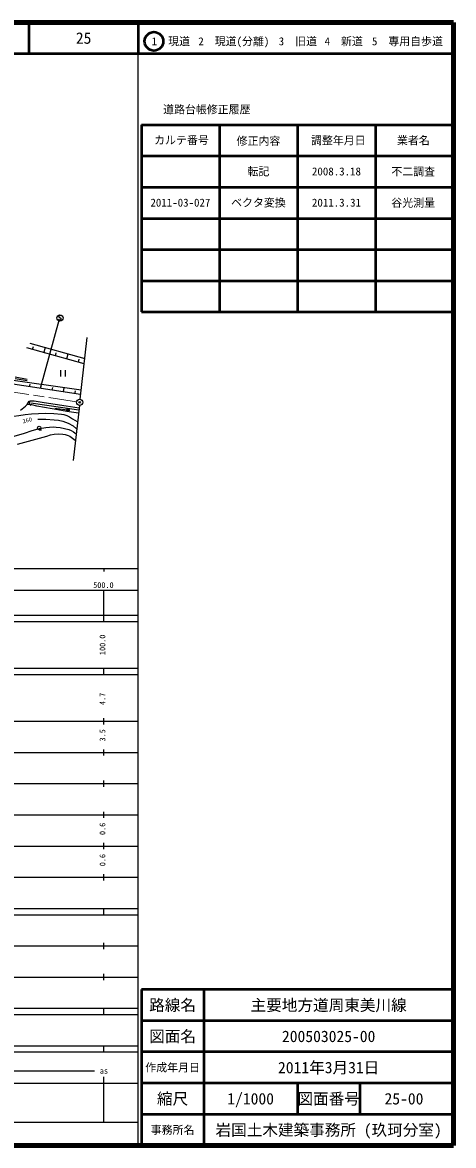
# Model space of a CAD drawing. Units: millimetres, scale not verified. Extents: x 40000 to 680000, y 20000 to 380000.
# Drawn here: x 541909 to 680000, y 20000 to 380000 of the extents above; entities that cross this region are included whole.
import ezdxf
from ezdxf.enums import TextEntityAlignment as Align

# ---------------------------------------------------------------- set-up
doc = ezdxf.new("R2010")
doc.units = ezdxf.units.MM
doc.header["$LTSCALE"] = 1000
doc.header["$PDMODE"] = 32
doc.header["$PDSIZE"] = 500
doc.linetypes.add('CHAIN', pattern=[18.5, 12, -1.5, 3.5, -1.5])
for name, color, linetype, lineweight in [('S-BGD', 7, 'Continuous', 25), ('S-BGD-EXST', 7, 'Continuous', 25), ('S-BMK', 2, 'CHAIN', 13), ('S-BMK-OTRS', 5, 'Continuous', 25), ('S-BMK-SRVR', 3, 'Continuous', 25), ('S-STR-HTXT', 7, 'Continuous', 13), ('S-TTL', 2, 'Continuous', 140), ('S-TTL-BAND', 7, 'Continuous', 25), ('S-TTL-FRAM', 2, 'Continuous', 50), ('S-TTL-LINE', 7, 'Continuous', 50)]:
    doc.layers.add(name, color=color, linetype=linetype, lineweight=lineweight)
doc.layers.add('S-OTRS', color=6, linetype='Continuous')
doc.layers.add('S-TTL-TXT', color=7, linetype='Continuous')
doc.styles.add('ＭＳ ゴシック', font='')
doc.styles.get('ＭＳ ゴシック').set_extended_font_data('MS Gothic')

msp = doc.modelspace()

# ---------------------------------------------------------------- linework, layer by layer
at = {"layer": 'S-BGD'}
for p, q in [((544299, 277214), (561837, 272278)), ((561650, 270618), (543300, 275663)), ((545135, 275159), (545414, 276172)), ((548805, 274150), (549265, 275816)), ((552475, 273141), (552747, 274127)), ((556145, 272132), (556593, 273754)), ((559815, 271123), (560080, 272083)), ((554140, 268518), (554140, 266523)), ((555660, 266523), (555660, 268518)), ((542389, 263502), (532313, 265035)), ((534299, 266011), (560703, 262219)), ((539536, 265908), (543463, 265193)), ((543361, 265602), (539571, 266351)), ((560534, 260723), (542389, 263502)), ((544204, 263224), (544327, 264025)), ((547833, 262668), (548043, 264037)), ((551462, 262113), (551591, 262954)), ((555091, 261557), (555311, 262993)), ((558719, 261001), (558855, 261883)), ((541244, 255671), (542843, 257027)), ((542843, 257027), (543403, 257586)), ((544922, 257386), (543303, 257486)), ((543403, 257586), (544003, 258583)), ((544003, 258583), (544482, 258743)), ((544160, 257966), (544170, 258148)), ((544174, 257847), (544160, 257966)), ((544170, 258148), (544237, 258366)), ((544223, 257672), (544174, 257847)), ((544336, 257474), (544223, 257672)), ((544237, 258366), (544366, 258561)), ((544472, 257338), (544336, 257474)), ((544366, 258561), (544501, 258696)), ((544667, 257209), (544472, 257338)), ((544482, 258743), (545682, 258703)), ((544562, 258064), (559990, 255822)), ((546561, 256987), (544922, 257386)), ((545682, 258703), (548840, 258184)), ((551399, 256149), (546561, 256987)), ((548840, 258184), (555956, 257067)), ((556116, 255311), (551399, 256149)), ((552238, 256389), (557075, 255671)), ((555956, 257067), (560057, 256435)), ((556134, 256133), (556040, 255502)), ((556040, 255502), (557075, 255671)), ((556165, 256068), (556088, 255555)), ((556088, 255555), (556957, 255688)), ((557075, 255671), (556134, 256133)), ((556195, 256003), (556136, 255608)), ((556136, 255608), (556838, 255706)), ((556957, 255688), (556165, 256068)), ((556226, 255938), (556185, 255662)), ((556185, 255662), (556720, 255723)), ((556838, 255706), (556195, 256003)), ((556720, 255723), (556226, 255938)), ((556257, 255873), (556233, 255715)), ((556233, 255715), (556601, 255741)), ((556601, 255741), (556257, 255873)), ((556287, 255808), (556282, 255768)), ((556282, 255768), (556443, 255764)), ((556443, 255764), (556287, 255808)), ((559877, 254784), (556116, 255311)), ((547241, 249436), (547990, 249436))]:
    msp.add_line(p, q, dxfattribs=at)
for points in [[(537566, 253636), (539162, 253751), (540751, 253972), (542721, 254317), (544750, 254559), (547001, 254706), (549399, 254759), (551915, 254633), (554360, 254411), (555157, 254292), (556076, 254035), (556965, 253592), (557915, 252997), (559474, 252080)], [(546882, 252864), (549441, 252802), (552034, 252636), (553397, 252479), (554827, 252182), (556504, 251527), (558157, 250731), (559234, 249726)], [(532369, 245855), (533290, 246250), (534153, 246515), (536524, 246871), (538845, 247332), (540786, 247812), (542553, 248351), (545007, 249204), (547345, 249892), (549400, 250164), (551793, 250366), (552755, 250324), (553944, 250157), (555339, 249877), (556756, 249486), (557505, 249199), (558289, 248751), (559114, 248090)], [(540365, 244818), (549715, 247437), (550911, 247793), (552113, 248023), (553477, 248090), (554879, 248039), (555596, 247930), (556555, 247637), (557130, 247355), (557948, 246787), (558755, 246095)]]:
    msp.add_lwpolyline(points, dxfattribs=at)
msp.add_ellipse((547241, 250005), major_axis=(570, 0), ratio=0.998023, dxfattribs=at)
at = {"layer": 'S-BGD-EXST'}
for p, q in [((553593, 284452), (547580, 262708)), ((553516, 284732), (553436, 284852)), ((553756, 284612), (553516, 284732)), ((553596, 285929), (553556, 285690)), ((553556, 285690), (553636, 285490)), ((553836, 286049), (553596, 285929)), ((553636, 285490), (554196, 285171)), ((554036, 284612), (553756, 284612)), ((553996, 286049), (553836, 286049)), ((554156, 286009), (553996, 286049)), ((554236, 284732), (554036, 284612)), ((554236, 285929), (554156, 286009)), ((554196, 285171), (554276, 284971)), ((554276, 284971), (554236, 284732))]:
    msp.add_line(p, q, dxfattribs=at)
msp.add_ellipse((553916, 285290), major_axis=(1000, 0), ratio=0.998023, dxfattribs=at)
at = {"layer": 'S-BMK'}
msp.add_line((477219, 271013), (559268, 258413), dxfattribs=at)
at = {"layer": 'S-BMK-OTRS'}
for p, q in [((560369, 259253), (562617, 279007)), ((560146, 257270), (558193, 239639))]:
    msp.add_line(p, q, dxfattribs=at)
at = {"layer": 'S-BMK-SRVR'}
for major_axis in [(1000, 0), (40, 0)]:
    msp.add_ellipse((560256, 258262), major_axis=major_axis, ratio=0.998023, dxfattribs=at)
at = {"layer": 'S-OTRS'}
msp.add_point((560256, 258262), dxfattribs=at)
at = {"layer": 'S-TTL'}
for p, q in [((680000, 380000), (40000, 380000)), ((680000, 20000), (680000, 380000)), ((40000, 20000), (680000, 20000))]:
    msp.add_line(p, q, dxfattribs=at)
at = {"layer": 'S-TTL-BAND'}
for p, q in [((579000, 20000), (579000, 370000)), ((40000, 205000), (579000, 205000)), ((568000, 205000), (568000, 204000)), ((68000, 198000), (579000, 198000)), ((568000, 188000), (568000, 198000)), ((40000, 190000), (579000, 190000)), ((40000, 188000), (579000, 188000)), ((40000, 173000), (579000, 173000)), ((568000, 171000), (568000, 173000)), ((40000, 171000), (579000, 171000)), ((40000, 156000), (579000, 156000)), ((568000, 155000), (568000, 157000)), ((46000, 146000), (579000, 146000)), ((568000, 145000), (568000, 147000)), ((568000, 135000), (568000, 137000)), ((52000, 136000), (579000, 136000)), ((46000, 126000), (579000, 126000)), ((568000, 125000), (568000, 127000)), ((52000, 116000), (579000, 116000)), ((568000, 115000), (568000, 117000)), ((46000, 106000), (579000, 106000)), ((568000, 105000), (568000, 107000)), ((40000, 96000), (579000, 96000)), ((40000, 94000), (579000, 94000)), ((568000, 94000), (568000, 96000)), ((49000, 84000), (579000, 84000)), ((568000, 83000), (568000, 85000)), ((40000, 74000), (579000, 74000)), ((568000, 73000), (568000, 75000)), ((40000, 64000), (579000, 64000)), ((40000, 62000), (579000, 62000)), ((568000, 62000), (568000, 64000)), ((40000, 52000), (579000, 52000)), ((568000, 50000), (568000, 52000)), ((40000, 50000), (579000, 50000)), ((420000, 44000), (565000, 44000)), ((40000, 40000), (579000, 40000)), ((568000, 27500), (568000, 42000)), ((68000, 27500), (579000, 27500))]:
    msp.add_line(p, q, dxfattribs=at)
at = {"layer": 'S-TTL-FRAM'}
for p, q in [((580000, 347197), (580000, 287197)), ((580000, 347197), (680000, 347197)), ((580000, 287197), (680000, 287197)), ((680000, 70000), (580000, 70000)), ((580000, 70000), (580000, 20000))]:
    msp.add_line(p, q, dxfattribs=at)
at = {"layer": 'S-TTL-LINE'}
for p, q in [((543997, 380000), (543997, 370000)), ((579000, 380000), (579000, 370000)), ((40000, 370000), (680000, 370000)), ((605000, 347197), (605000, 287197)), ((630000, 347197), (630000, 287197)), ((655000, 347197), (655000, 287197)), ((580000, 337197), (680000, 337197)), ((580000, 327197), (680000, 327197)), ((580000, 317197), (680000, 317197)), ((580000, 307197), (680000, 307197)), ((580000, 297197), (680000, 297197)), ((600000, 70000), (600000, 20000)), ((680000, 60000), (580000, 60000)), ((680000, 50000), (580000, 50000)), ((680000, 40000), (580000, 40000)), ((630000, 40000), (630000, 30000)), ((650000, 40000), (650000, 30000)), ((680000, 30000), (580000, 30000))]:
    msp.add_line(p, q, dxfattribs=at)
msp.add_circle((584031, 373958), 3000, dxfattribs=at)

# ---------------------------------------------------------------- texts
at = {"layer": 'S-STR-HTXT', "style": 'ＭＳ ゴシック'}
msp.add_text('260', height=1320, rotation=14.273, dxfattribs=at).set_placement((542219, 251084), align=Align.BOTTOM_LEFT)
at = {"layer": 'S-TTL-BAND', "style": 'ＭＳ ゴシック'}
for s, p in [('500.0', (567844, 198195)), ('as', (568000, 42500))]:
    msp.add_text(s, height=1833, dxfattribs=at).set_placement(p, align=Align.BOTTOM_CENTER)
for s, p in [('100.0', (569000, 180500)), ('4.7', (569000, 163174)), ('3.5', (569000, 151500)), ('0.6', (569000, 121500)), ('0.6', (569000, 111500))]:
    msp.add_text(s, height=1833, rotation=90, dxfattribs=at).set_placement(p, align=Align.BOTTOM_CENTER)
at = {"layer": 'S-TTL-TXT', "style": 'ＭＳ ゴシック'}
for s, height, p in [('25', 3666, (561497, 375000)), ('1\u3000現道', 2566, (589448, 373958)), ('2\u3000現道(分離)', 2566, (609619, 373958)), ('3\u3000旧道', 2566, (630121, 373958)), ('4\u3000新道', 2566, (644824, 373958)), ('5\u3000専用自歩道', 2566, (665228, 373958)), ('道路台帳修正履歴', 2566, (600968, 352113)), ('カルテ番号', 2566, (592839, 342277)), ('修正内容', 2566, (617509, 342023)), ('調整年月日', 2566, (643089, 342197)), ('業者名', 2566, (667134, 342197)), ('転記', 2566, (617500, 332245)), ('2008.3.18', 2566, (642500, 332245)), ('不二調査', 2566, (667077, 332189)), ('2011-03-027', 2566, (592500, 322245)), ('ベクタ変換', 2566, (617500, 322245)), ('2011.3.31', 2566, (642500, 322245)), ('谷光測量', 2566, (667077, 322189)), ('路線名', 3666, (590000, 65000)), ('路線名', 3666, (590000, 65000)), ('主要地方道周東美川線', 3666, (640000, 65000)), ('図面名', 3666, (590000, 55000)), ('図面名', 3666, (590000, 55000)), ('200503025-00', 3666, (640000, 55000)), ('2011年3月31日', 3666, (640000, 45000)), ('作成年月日', 2566, (590000, 45000)), ('作成年月日', 2566, (590000, 45000)), ('縮尺', 3666, (590000, 35000)), ('縮尺', 3666, (590000, 35000)), ('1/1000', 3666, (615000, 35000)), ('図面番号', 3666, (640000, 35000)), ('図面番号', 3666, (640000, 35000)), ('25-00', 3666, (664125, 35000)), ('事務所名', 2566, (590000, 25000)), ('事務所名', 2566, (590000, 25000)), ('岩国土木建築事務所 (玖珂分室)', 3666, (640000, 25000))]:
    msp.add_text(s, height=height, dxfattribs=at).set_placement(p, align=Align.MIDDLE_CENTER)

doc.saveas('drawing.dxf')
